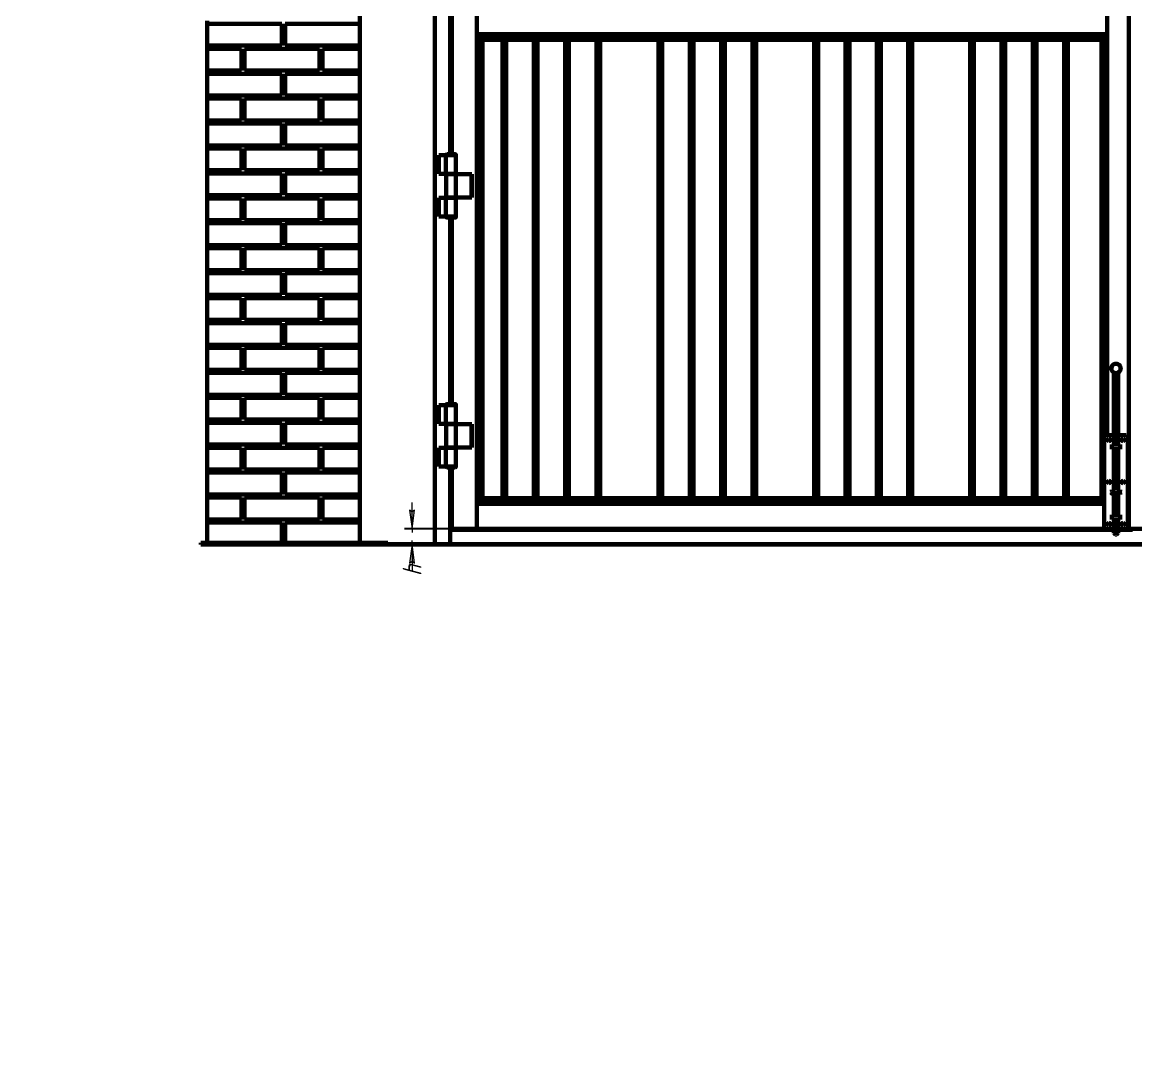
# Model space of a CAD drawing. Header units: millimetres. Extents: x 0 to 594, y 0 to 420.
# Drawn here: x 0 to 297.7, y 0 to 275 of the extents above; entities that cross this region are included whole.
import ezdxf

# ---------------------------------------------------------------- set-up
doc = ezdxf.new("R2010")
doc.units = ezdxf.units.MM
doc.linetypes.add('K5LT_BASIC', pattern=[0])
doc.linetypes.add('K5LT_THIN', pattern=[0])
doc.layers.add('Системный слой', color=7, linetype='Continuous')
doc.styles.add('KDIMTEXTSTYLE', font='GOST_AU.SHX', dxfattribs={"width": 0.96, "oblique": 15, "height": 5})
doc.dimstyles.new('KDIMSTYLE (0.08)', dxfattribs={"dimtxt": 5, "dimasz": 1, "dimexe": 2, "dimexo": 0, "dimgap": 1, "dimtad": 1, "dimlfac": 12, "dimtxsty": 'KDIMTEXTSTYLE', "dimsah": 1, "dimcen": 0, "dimdle": 1, "dimadec": 0, "dimazin": 0, "dimtfac": 0.667, "dimtmove": 0, "dimatfit": 3, "dimfxl": 1, "dimtvp": 1, "dimtolj": 1, "dimtzin": 0, "dimarcsym": 0})

# ---------------------------------------------------------------- blocks, each defined once
blk = doc.blocks.new('KDIMARROW_02')
at = {"layer": 'Системный слой'}
blk.add_hatch(color=0, dxfattribs=at).paths.add_polyline_path([(4.5, 0), (5, 0.66), (0, 0), (5, -0.66)])
at = {"layer": 'Системный слой', "color": 0, "linetype": 'K5LT_THIN', "lineweight": 18}
for p, q in [((0, 0), (-1, 0)), ((5, 0.66), (0, 0)), ((0, 0), (5, -0.66)), ((0, 0), (7, 0)), ((4.5, 0), (5, 0.66)), ((5, -0.66), (4.5, 0))]:
    blk.add_line(p, q, dxfattribs=at)

msp = doc.modelspace()

# ---------------------------------------------------------------- linework, layer by layer
at = {"layer": 'Системный слой', "color": 5, "linetype": 'K5LT_BASIC', "lineweight": 60, "true_color": 0x0000ff}
for p, q in [((90.2599, 343.72874), (90.2599, 135.81208)), ((110.2599, 343.72874), (110.2599, 135.39541)), ((295.82656, 318.47874), (295.82656, 139.56208)), ((114.42656, 239.68704), (114.42656, 287.39546)), ((114.74323, 239.68702), (114.74323, 287.39546)), ((114.74323, 239.68702), (114.74323, 287.39546)), ((114.84323, 239.68702), (114.84323, 287.39546)), ((114.84323, 239.68702), (114.84323, 287.39546)), ((121.5099, 271.85374), (121.5099, 278.43708)), ((290.0099, 278.43708), (290.0099, 271.85374)), ((49.42656, 274.56208), (49.42656, 275.39541)), ((49.42656, 274.56208), (49.42656, 268.72874)), ((49.42656, 274.56208), (69.39923, 274.56208)), ((69.39923, 274.56208), (69.39923, 268.72874)), ((70.2599, 274.56208), (90.2599, 274.56208)), ((70.2599, 268.72874), (70.2599, 274.56208)), ((121.5099, 271.81208), (121.5099, 271.85374)), ((290.0099, 271.81208), (121.5099, 271.81208)), ((121.5099, 146.22874), (121.5099, 271.81208)), ((122.3849, 270.93708), (121.5099, 271.81208)), ((122.3849, 147.10374), (122.3849, 270.93708)), ((122.42656, 270.89541), (122.3849, 270.93708)), ((289.1349, 270.93708), (122.3849, 270.93708)), ((122.42656, 147.14541), (122.42656, 270.89541)), ((289.09323, 270.89541), (122.42656, 270.89541)), ((122.46823, 270.85374), (122.42656, 270.89541)), ((289.05156, 270.85374), (289.09323, 270.89541)), ((289.09323, 270.89541), (289.05156, 270.85374)), ((289.09323, 270.89541), (289.1349, 270.93708)), ((289.1349, 270.93708), (289.09323, 270.89541)), ((289.09323, 147.14541), (289.09323, 270.89541)), ((289.1349, 270.93708), (290.0099, 271.81208)), ((290.0099, 271.81208), (289.1349, 270.93708)), ((289.1349, 147.10374), (289.1349, 270.93708)), ((290.0099, 271.81208), (290.0099, 271.85374)), ((290.0099, 164.56208), (290.0099, 271.81208)), ((69.39923, 268.72874), (49.42656, 268.72874)), ((49.42656, 267.89541), (49.42656, 268.72874)), ((90.2599, 268.72874), (70.2599, 268.72874)), ((122.46823, 147.18708), (122.46823, 270.85374)), ((122.96823, 270.35374), (122.46823, 270.85374)), ((289.05156, 270.85374), (122.46823, 270.85374)), ((123.0099, 270.31208), (122.96823, 270.35374)), ((123.0099, 147.72874), (123.0099, 270.31208)), ((288.5099, 270.31208), (123.0099, 270.31208)), ((128.40574, 147.72874), (128.40574, 270.31208)), ((128.90574, 147.72874), (128.90574, 270.31208)), ((129.40574, 147.72874), (129.40574, 270.31208)), ((136.78074, 147.72874), (136.78074, 270.31208)), ((137.28074, 147.72874), (137.28074, 270.31208)), ((137.78074, 147.72874), (137.78074, 270.31208)), ((145.15574, 147.72874), (145.15574, 270.31208)), ((145.65574, 147.72874), (145.65574, 270.31208)), ((146.15574, 147.72874), (146.15574, 270.31208)), ((153.53074, 147.72874), (153.53074, 270.31208)), ((154.03074, 147.72874), (154.03074, 270.31208)), ((154.53074, 147.72874), (154.53074, 270.31208)), ((170.07241, 147.72874), (170.07241, 270.31208)), ((170.57241, 147.72874), (170.57241, 270.31208)), ((171.07241, 147.72874), (171.07241, 270.31208)), ((178.44741, 147.72874), (178.44741, 270.31208)), ((178.94741, 147.72874), (178.94741, 270.31208)), ((179.44741, 147.72874), (179.44741, 270.31208)), ((186.82241, 147.72874), (186.82241, 270.31208)), ((187.32241, 147.72874), (187.32241, 270.31208)), ((187.82241, 147.72874), (187.82241, 270.31208)), ((195.19741, 147.72874), (195.19741, 270.31208)), ((195.69741, 147.72874), (195.69741, 270.31208)), ((196.19741, 147.72874), (196.19741, 270.31208)), ((211.73907, 147.72874), (211.73907, 270.31208)), ((212.23907, 147.72874), (212.23907, 270.31208)), ((212.73907, 147.72874), (212.73907, 270.31208)), ((220.11407, 147.72874), (220.11407, 270.31208)), ((220.61407, 147.72874), (220.61407, 270.31208)), ((221.11407, 147.72874), (221.11407, 270.31208)), ((228.48907, 147.72874), (228.48907, 270.31208)), ((228.98907, 147.72874), (228.98907, 270.31208)), ((229.48907, 147.72874), (229.48907, 270.31208)), ((236.86407, 147.72874), (236.86407, 270.31208)), ((237.36407, 147.72874), (237.36407, 270.31208)), ((237.86407, 147.72874), (237.86407, 270.31208)), ((253.40574, 147.72874), (253.40574, 270.31208)), ((253.90574, 147.72874), (253.90574, 270.31208)), ((254.40574, 147.72874), (254.40574, 270.31208)), ((261.78074, 147.72874), (261.78074, 270.31208)), ((262.28074, 147.72874), (262.28074, 270.31208)), ((262.78074, 147.72874), (262.78074, 270.31208)), ((270.15574, 147.72874), (270.15574, 270.31208)), ((270.65574, 147.72874), (270.65574, 270.31208)), ((271.15574, 147.72874), (271.15574, 270.31208)), ((278.53074, 147.72874), (278.53074, 270.31208)), ((279.03074, 147.72874), (279.03074, 270.31208)), ((279.53074, 147.72874), (279.53074, 270.31208)), ((288.5099, 270.31208), (288.55156, 270.35374)), ((288.5099, 270.31208), (288.55156, 270.35374)), ((288.5099, 147.72874), (288.5099, 270.31208)), ((288.55156, 270.35374), (289.05156, 270.85374)), ((289.05156, 270.85374), (288.55156, 270.35374)), ((289.05156, 147.18708), (289.05156, 270.85374)), ((49.42656, 267.89541), (58.59323, 267.89541)), ((49.42656, 267.89541), (49.42656, 262.06208)), ((58.59323, 267.89541), (58.59323, 262.06208)), ((59.42656, 267.89541), (59.42656, 262.06208)), ((79.42656, 267.89541), (59.42656, 267.89541)), ((79.42656, 262.06208), (79.42656, 267.89541)), ((80.2599, 262.06208), (80.2599, 267.89541)), ((80.2599, 267.89541), (90.2599, 267.89541)), ((49.42656, 261.22874), (49.42656, 262.06208)), ((58.59323, 262.06208), (49.42656, 262.06208)), ((59.42656, 262.06208), (79.42656, 262.06208)), ((90.2599, 262.06208), (80.2599, 262.06208)), ((49.42656, 261.22874), (69.39923, 261.22874)), ((49.42656, 261.22874), (49.42656, 255.39541)), ((69.39923, 261.22874), (69.39923, 255.39541)), ((70.2599, 255.39541), (70.2599, 261.22874)), ((70.2599, 261.22874), (90.2599, 261.22874)), ((49.42656, 254.56208), (49.42656, 255.39541)), ((69.39923, 255.39541), (49.42656, 255.39541)), ((49.42656, 254.56208), (49.42656, 248.72874)), ((49.42656, 254.56208), (58.59323, 254.56208)), ((58.59323, 254.56208), (58.59323, 248.72874)), ((79.42656, 254.56208), (59.42656, 254.56208)), ((59.42656, 254.56208), (59.42656, 248.72874)), ((90.2599, 255.39541), (70.2599, 255.39541)), ((79.42656, 248.72874), (79.42656, 254.56208)), ((80.2599, 254.56208), (90.2599, 254.56208)), ((80.2599, 248.72874), (80.2599, 254.56208)), ((49.42656, 247.89541), (49.42656, 248.72874)), ((58.59323, 248.72874), (49.42656, 248.72874)), ((49.42656, 247.89541), (69.39923, 247.89541)), ((49.42656, 247.89541), (49.42656, 242.06208)), ((59.42656, 248.72874), (79.42656, 248.72874)), ((69.39923, 247.89541), (69.39923, 242.06208)), ((70.2599, 242.06208), (70.2599, 247.89541)), ((70.2599, 247.89541), (90.2599, 247.89541)), ((90.2599, 248.72874), (80.2599, 248.72874)), ((69.39923, 242.06208), (49.42656, 242.06208)), ((49.42656, 241.22874), (49.42656, 242.06208)), ((49.42656, 241.22874), (49.42656, 235.39541)), ((49.42656, 241.22874), (58.59323, 241.22874)), ((58.59323, 241.22874), (58.59323, 235.39541)), ((59.42656, 241.22874), (59.42656, 235.39541)), ((79.42656, 241.22874), (59.42656, 241.22874)), ((90.2599, 242.06208), (70.2599, 242.06208)), ((79.42656, 235.39541), (79.42656, 241.22874)), ((80.2599, 235.39541), (80.2599, 241.22874)), ((80.2599, 241.22874), (90.2599, 241.22874)), ((111.32656, 234.43708), (111.32656, 239.43708)), ((111.32656, 239.43708), (111.36823, 239.43708)), ((111.36823, 239.43708), (111.51239, 239.43708)), ((111.36823, 234.43708), (111.36823, 239.43708)), ((111.51239, 239.43708), (113.20145, 239.43708)), ((113.20145, 239.43708), (113.24323, 239.43708)), ((113.24323, 234.43708), (113.24323, 239.43708)), ((113.24323, 239.43708), (113.24815, 239.43708)), ((113.24815, 239.43708), (113.5972, 239.43708)), ((113.34323, 239.52042), (113.34323, 239.43708)), ((113.34323, 239.43708), (114.20651, 239.43704)), ((114.26179, 239.68704), (113.50991, 239.68708)), ((113.5972, 239.43708), (115.81878, 239.43708)), ((114.20651, 239.43704), (115.92656, 239.43697)), ((114.2207, 239.68705), (114.24685, 239.68704)), ((114.24685, 239.68704), (114.24896, 239.68704)), ((114.24896, 239.68704), (114.27163, 239.68704)), ((115.75991, 239.68698), (114.26179, 239.68704)), ((114.27163, 239.68704), (114.28276, 239.68704)), ((114.28276, 239.68704), (114.30534, 239.68704)), ((114.30534, 239.68704), (114.35597, 239.68704)), ((114.35597, 239.68704), (114.36643, 239.68704)), ((114.36643, 239.68704), (114.36854, 239.68704)), ((114.37559, 239.68704), (114.38542, 239.68704)), ((114.38542, 239.68704), (114.41328, 239.68704)), ((114.41328, 239.68704), (114.46191, 239.68704)), ((114.46191, 239.68704), (114.46402, 239.68704)), ((114.46402, 239.68704), (114.47958, 239.68704)), ((114.47958, 239.68704), (114.47969, 239.68704)), ((114.47969, 239.68704), (114.52831, 239.68703)), ((114.52831, 239.68703), (114.53042, 239.68703)), ((114.53042, 239.68703), (114.57038, 239.68703)), ((114.57038, 239.68703), (114.58082, 239.68703)), ((114.58082, 239.68703), (114.64343, 239.68703)), ((114.64343, 239.68703), (114.64554, 239.68703)), ((114.64554, 239.68703), (114.66433, 239.68703)), ((114.66433, 239.68703), (114.68522, 239.68703)), ((114.68522, 239.68703), (114.70627, 239.68703)), ((114.70627, 239.68703), (114.75805, 239.68702)), ((114.75805, 239.68702), (114.76166, 239.68702)), ((114.76166, 239.68702), (114.76859, 239.68702)), ((114.76859, 239.68702), (114.78948, 239.68702)), ((114.78948, 239.68702), (114.81053, 239.68702)), ((114.81053, 239.68702), (114.86232, 239.68702)), ((114.86232, 239.68702), (114.86592, 239.68702)), ((114.86592, 239.68702), (114.86618, 239.68702)), ((114.86618, 239.68702), (114.89403, 239.68702)), ((114.89403, 239.68702), (114.94247, 239.68702)), ((114.94247, 239.68702), (114.94598, 239.68702)), ((114.94598, 239.68702), (114.99437, 239.68701)), ((114.99437, 239.68701), (114.99667, 239.68701)), ((114.99667, 239.68701), (115.00575, 239.68701)), ((115.00575, 239.68701), (115.00927, 239.68701)), ((115.81878, 239.43708), (115.92656, 239.43708)), ((115.92657, 239.52031), (115.92656, 239.43697)), ((115.92656, 234.43708), (115.92656, 239.43708)), ((49.42656, 234.56208), (49.42656, 235.39541)), ((58.59323, 235.39541), (49.42656, 235.39541)), ((59.42656, 235.39541), (79.42656, 235.39541)), ((90.2599, 235.39541), (80.2599, 235.39541)), ((49.42656, 234.56208), (69.39923, 234.56208)), ((49.42656, 234.56208), (49.42656, 228.72874)), ((69.39923, 234.56208), (69.39923, 228.72874)), ((70.2599, 234.56208), (90.2599, 234.56208)), ((70.2599, 228.72874), (70.2599, 234.56208)), ((111.32656, 234.43708), (111.36823, 234.43708)), ((111.36823, 234.43708), (111.51239, 234.43708)), ((111.51239, 234.43708), (113.20145, 234.43708)), ((113.20145, 234.43708), (113.24323, 234.43708)), ((113.24323, 234.43708), (113.24815, 234.43708)), ((113.24815, 234.43708), (113.5972, 234.43708)), ((113.34323, 228.10374), (113.34323, 234.35374)), ((113.34323, 234.35374), (113.60378, 234.35374)), ((113.55156, 234.35374), (113.55156, 234.43708)), ((113.5972, 234.43708), (115.81878, 234.43708)), ((113.60378, 234.35374), (115.87694, 234.35374)), ((115.71823, 234.35374), (115.71823, 234.43708)), ((115.81878, 234.43708), (115.92656, 234.43708)), ((115.87694, 234.35374), (115.87758, 234.35374)), ((115.87758, 228.10374), (115.87758, 234.35374)), ((115.8966, 234.35374), (115.87758, 234.35374)), ((118.34312, 234.35374), (115.8966, 234.35374)), ((115.8966, 234.35374), (115.8966, 228.10374)), ((119.55156, 234.35374), (118.34312, 234.35374)), ((120.1349, 234.35374), (119.55156, 234.35374)), ((120.1349, 234.35374), (120.17656, 234.35374)), ((120.1349, 234.35374), (120.1349, 228.10374)), ((120.17656, 228.10374), (120.17656, 234.35374)), ((49.42656, 227.89541), (49.42656, 228.72874)), ((69.39923, 228.72874), (49.42656, 228.72874)), ((49.42656, 227.89541), (58.59323, 227.89541)), ((49.42656, 227.89541), (49.42656, 222.06208)), ((58.59323, 227.89541), (58.59323, 222.06208)), ((79.42656, 227.89541), (59.42656, 227.89541)), ((59.42656, 227.89541), (59.42656, 222.06208)), ((90.2599, 228.72874), (70.2599, 228.72874)), ((79.42656, 222.06208), (79.42656, 227.89541)), ((80.2599, 222.06208), (80.2599, 227.89541)), ((80.2599, 227.89541), (90.2599, 227.89541)), ((111.32656, 223.02041), (111.32656, 228.02041)), ((111.32656, 228.02041), (111.36823, 228.02041)), ((111.36823, 228.02041), (111.51239, 228.02041)), ((111.36823, 223.02041), (111.36823, 228.02041)), ((111.51239, 228.02041), (113.20145, 228.02041)), ((113.20145, 228.02041), (113.24327, 228.02041)), ((113.24323, 223.02041), (113.24323, 228.02041)), ((113.24323, 228.02041), (113.24815, 228.02041)), ((113.24815, 228.02041), (113.5972, 228.02041)), ((113.34323, 228.10374), (113.60378, 228.10374)), ((113.55156, 228.10374), (113.55156, 228.02041)), ((113.5972, 228.02041), (115.81878, 228.02041)), ((113.60378, 228.10374), (115.87694, 228.10374)), ((115.71823, 228.10374), (115.71823, 228.02041)), ((115.81878, 228.02041), (115.92656, 228.02041)), ((115.87694, 228.10374), (115.87758, 228.10374)), ((115.8966, 228.10374), (115.87758, 228.10374)), ((118.34312, 228.10374), (115.8966, 228.10374)), ((115.92656, 223.02041), (115.92656, 228.02041)), ((119.55156, 228.10374), (118.34312, 228.10374)), ((120.1349, 228.10374), (119.55156, 228.10374)), ((120.1349, 228.10374), (120.17656, 228.10374)), ((58.59323, 222.06208), (49.42656, 222.06208)), ((49.42656, 221.22874), (49.42656, 222.06208)), ((49.42656, 221.22874), (49.42656, 215.39541)), ((49.42656, 221.22874), (69.39923, 221.22874)), ((59.42656, 222.06208), (79.42656, 222.06208)), ((69.39923, 221.22874), (69.39923, 215.39541)), ((70.2599, 215.39541), (70.2599, 221.22874)), ((70.2599, 221.22874), (90.2599, 221.22874)), ((90.2599, 222.06208), (80.2599, 222.06208)), ((111.32656, 223.02041), (111.36823, 223.02041)), ((111.36823, 223.02041), (111.51239, 223.02041)), ((111.51239, 223.02041), (113.20145, 223.02041)), ((113.20145, 223.02041), (113.24327, 223.02041)), ((113.24323, 223.02041), (113.24815, 223.02041)), ((113.24815, 223.02041), (113.5972, 223.02041)), ((113.34323, 222.93712), (113.34323, 223.02041)), ((113.5099, 222.77046), (115.23631, 222.77046)), ((113.5972, 223.02041), (115.81878, 223.02041)), ((115.3254, 223.02046), (113.94439, 223.02046)), ((114.29341, 222.77046), (114.28903, 222.77046)), ((114.30155, 222.77046), (114.29341, 222.77046)), ((114.30393, 222.77046), (114.30155, 222.77046)), ((114.36798, 222.77046), (114.30393, 222.77046)), ((114.37237, 222.77046), (114.36798, 222.77046)), ((114.41576, 222.77046), (114.37237, 222.77046)), ((114.43515, 222.77046), (114.41576, 222.77046)), ((114.42656, 172.89537), (114.42656, 222.77046)), ((114.48561, 222.77046), (114.43515, 222.77046)), ((114.50447, 222.77046), (114.48561, 222.77046)), ((114.51901, 222.77046), (114.50447, 222.77046)), ((114.5208, 222.77046), (114.51901, 222.77046)), ((114.5253, 222.77046), (114.5208, 222.77046)), ((114.57901, 222.77046), (114.5253, 222.77046)), ((114.59787, 222.77046), (114.57901, 222.77046)), ((114.61241, 222.77046), (114.59787, 222.77046)), ((114.63267, 222.77046), (114.61241, 222.77046)), ((114.6353, 222.77046), (114.63267, 222.77046)), ((114.69139, 222.77046), (114.6353, 222.77046)), ((114.69866, 222.77046), (114.69139, 222.77046)), ((114.74074, 222.77046), (114.69866, 222.77046)), ((114.74337, 222.77046), (114.74074, 222.77046)), ((114.74323, 172.89536), (114.74323, 222.77046)), ((114.74323, 172.89536), (114.74323, 222.77046)), ((114.78693, 222.77046), (114.74337, 222.77046)), ((114.80023, 222.77046), (114.78693, 222.77046)), ((114.80286, 222.77046), (114.80023, 222.77046)), ((114.84642, 222.77046), (114.80286, 222.77046)), ((114.84323, 172.89535), (114.84323, 222.77046)), ((114.84323, 172.89535), (114.84323, 222.77046)), ((114.86643, 222.77046), (114.84642, 222.77046)), ((114.87524, 222.77046), (114.86643, 222.77046)), ((114.93817, 222.77046), (114.87524, 222.77046)), ((114.9584, 222.77046), (114.93817, 222.77046)), ((114.98794, 222.77046), (114.9584, 222.77046)), ((114.99057, 222.77046), (114.98794, 222.77046)), ((115.01399, 222.77046), (114.99057, 222.77046)), ((115.23631, 222.77046), (115.7599, 222.77046)), ((115.92656, 223.02046), (115.3254, 223.02046)), ((115.81878, 223.02041), (115.92656, 223.02041)), ((115.92656, 222.93712), (115.92656, 223.02046)), ((69.39923, 215.39541), (49.42656, 215.39541)), ((49.42656, 214.56208), (49.42656, 215.39541)), ((49.42656, 214.56208), (58.59323, 214.56208)), ((49.42656, 214.56208), (49.42656, 208.72874)), ((58.59323, 214.56208), (58.59323, 208.72874)), ((79.42656, 214.56208), (59.42656, 214.56208)), ((59.42656, 214.56208), (59.42656, 208.72874)), ((90.2599, 215.39541), (70.2599, 215.39541)), ((79.42656, 208.72874), (79.42656, 214.56208)), ((80.2599, 208.72874), (80.2599, 214.56208)), ((80.2599, 214.56208), (90.2599, 214.56208)), ((49.42656, 207.89541), (49.42656, 208.72874)), ((58.59323, 208.72874), (49.42656, 208.72874)), ((59.42656, 208.72874), (79.42656, 208.72874)), ((90.2599, 208.72874), (80.2599, 208.72874)), ((49.42656, 207.89541), (49.42656, 202.06208)), ((49.42656, 207.89541), (69.39923, 207.89541)), ((69.39923, 207.89541), (69.39923, 202.06208)), ((70.2599, 202.06208), (70.2599, 207.89541)), ((70.2599, 207.89541), (90.2599, 207.89541)), ((49.42656, 201.22874), (49.42656, 202.06208)), ((69.39923, 202.06208), (49.42656, 202.06208)), ((49.42656, 201.22874), (49.42656, 195.39541)), ((49.42656, 201.22874), (58.59323, 201.22874)), ((58.59323, 201.22874), (58.59323, 195.39541)), ((79.42656, 201.22874), (59.42656, 201.22874)), ((59.42656, 201.22874), (59.42656, 195.39541)), ((90.2599, 202.06208), (70.2599, 202.06208)), ((79.42656, 195.39541), (79.42656, 201.22874)), ((80.2599, 195.39541), (80.2599, 201.22874)), ((80.2599, 201.22874), (90.2599, 201.22874)), ((58.59323, 195.39541), (49.42656, 195.39541)), ((49.42656, 194.56208), (49.42656, 195.39541)), ((49.42656, 194.56208), (69.39923, 194.56208)), ((49.42656, 194.56208), (49.42656, 188.72874)), ((59.42656, 195.39541), (79.42656, 195.39541)), ((69.39923, 194.56208), (69.39923, 188.72874)), ((70.2599, 194.56208), (90.2599, 194.56208)), ((70.2599, 188.72874), (70.2599, 194.56208)), ((90.2599, 195.39541), (80.2599, 195.39541)), ((69.39923, 188.72874), (49.42656, 188.72874)), ((49.42656, 187.89541), (49.42656, 188.72874)), ((49.42656, 187.89541), (58.59323, 187.89541)), ((49.42656, 187.89541), (49.42656, 182.06208)), ((58.59323, 187.89541), (58.59323, 182.06208)), ((79.42656, 187.89541), (59.42656, 187.89541)), ((59.42656, 187.89541), (59.42656, 182.06208)), ((90.2599, 188.72874), (70.2599, 188.72874)), ((79.42656, 182.06208), (79.42656, 187.89541)), ((80.2599, 187.89541), (90.2599, 187.89541)), ((80.2599, 182.06208), (80.2599, 187.89541)), ((58.59323, 182.06208), (49.42656, 182.06208)), ((49.42656, 181.22874), (49.42656, 182.06208)), ((59.42656, 182.06208), (79.42656, 182.06208)), ((90.2599, 182.06208), (80.2599, 182.06208)), ((49.42656, 181.22874), (49.42656, 175.39541)), ((49.42656, 181.22874), (69.39923, 181.22874)), ((69.39923, 181.22874), (69.39923, 175.39541)), ((70.2599, 175.39541), (70.2599, 181.22874)), ((70.2599, 181.22874), (90.2599, 181.22874)), ((291.81823, 181.33895), (291.81823, 180.19416)), ((291.81823, 162.06208), (291.81823, 180.19416)), ((292.9849, 181.33895), (292.9849, 180.19416)), ((292.9849, 162.06208), (292.9849, 180.19416)), ((49.42656, 174.56208), (49.42656, 175.39541)), ((69.39923, 175.39541), (49.42656, 175.39541)), ((49.42656, 174.56208), (49.42656, 168.72874)), ((49.42656, 174.56208), (58.59323, 174.56208)), ((58.59323, 174.56208), (58.59323, 168.72874)), ((59.42656, 174.56208), (59.42656, 168.72874)), ((79.42656, 174.56208), (59.42656, 174.56208)), ((90.2599, 175.39541), (70.2599, 175.39541)), ((79.42656, 168.72874), (79.42656, 174.56208)), ((80.2599, 168.72874), (80.2599, 174.56208)), ((80.2599, 174.56208), (90.2599, 174.56208)), ((113.34323, 172.72875), (113.34323, 172.64541)), ((114.26179, 172.89538), (113.50991, 172.89541)), ((114.2207, 172.89538), (114.24685, 172.89538)), ((114.24685, 172.89538), (114.24896, 172.89538)), ((114.24896, 172.89538), (114.27163, 172.89538)), ((115.75991, 172.89531), (114.26179, 172.89538)), ((114.27163, 172.89538), (114.28276, 172.89538)), ((114.28276, 172.89538), (114.30534, 172.89538)), ((114.30534, 172.89538), (114.35597, 172.89537)), ((114.35597, 172.89537), (114.36643, 172.89537)), ((114.36643, 172.89537), (114.36854, 172.89537)), ((114.37559, 172.89537), (114.38542, 172.89537)), ((114.38542, 172.89537), (114.41328, 172.89537)), ((114.41328, 172.89537), (114.46191, 172.89537)), ((114.46191, 172.89537), (114.46402, 172.89537)), ((114.46402, 172.89537), (114.47958, 172.89537)), ((114.47958, 172.89537), (114.47969, 172.89537)), ((114.47969, 172.89537), (114.52831, 172.89537)), ((114.52831, 172.89537), (114.53042, 172.89537)), ((114.53042, 172.89537), (114.57038, 172.89536)), ((114.57038, 172.89536), (114.58082, 172.89536)), ((114.58082, 172.89536), (114.64343, 172.89536)), ((114.64343, 172.89536), (114.64554, 172.89536)), ((114.64554, 172.89536), (114.66433, 172.89536)), ((114.66433, 172.89536), (114.68522, 172.89536)), ((114.68522, 172.89536), (114.70627, 172.89536)), ((114.70627, 172.89536), (114.75805, 172.89536)), ((114.75805, 172.89536), (114.76166, 172.89536)), ((114.76166, 172.89536), (114.76859, 172.89536)), ((114.76859, 172.89536), (114.78948, 172.89536)), ((114.78948, 172.89536), (114.81053, 172.89535)), ((114.81053, 172.89535), (114.86232, 172.89535)), ((114.86232, 172.89535), (114.86592, 172.89535)), ((114.86592, 172.89535), (114.86618, 172.89535)), ((114.86618, 172.89535), (114.89403, 172.89535)), ((114.89403, 172.89535), (114.94247, 172.89535)), ((114.94247, 172.89535), (114.94598, 172.89535)), ((114.94598, 172.89535), (114.99437, 172.89535)), ((114.99437, 172.89535), (114.99667, 172.89535)), ((114.99667, 172.89535), (115.00575, 172.89535)), ((115.00575, 172.89535), (115.00927, 172.89535)), ((115.92657, 172.72864), (115.92656, 172.6453)), ((111.32656, 167.64541), (111.32656, 172.64541)), ((111.32656, 172.64541), (111.36823, 172.64541)), ((111.36823, 172.64541), (111.51239, 172.64541)), ((111.36823, 167.64541), (111.36823, 172.64541)), ((111.51239, 172.64541), (113.20145, 172.64541)), ((113.20145, 172.64541), (113.24323, 172.64541)), ((113.24323, 167.64541), (113.24323, 172.64541)), ((113.24323, 172.64541), (113.24815, 172.64541)), ((113.24815, 172.64541), (113.5972, 172.64541)), ((113.34323, 172.64541), (114.20651, 172.64537)), ((113.5972, 172.64541), (115.81878, 172.64541)), ((114.20651, 172.64537), (115.92656, 172.6453)), ((115.81878, 172.64541), (115.92656, 172.64541)), ((115.92656, 167.64541), (115.92656, 172.64541)), ((58.59323, 168.72874), (49.42656, 168.72874)), ((49.42656, 167.89541), (49.42656, 168.72874)), ((49.42656, 167.89541), (49.42656, 162.06208)), ((49.42656, 167.89541), (69.39923, 167.89541)), ((59.42656, 168.72874), (79.42656, 168.72874)), ((69.39923, 167.89541), (69.39923, 162.06208)), ((70.2599, 167.89541), (90.2599, 167.89541)), ((70.2599, 162.06208), (70.2599, 167.89541)), ((90.2599, 168.72874), (80.2599, 168.72874)), ((111.32656, 167.64541), (111.36823, 167.64541)), ((111.36823, 167.64541), (111.51239, 167.64541)), ((111.51239, 167.64541), (113.20145, 167.64541)), ((113.20145, 167.64541), (113.24323, 167.64541)), ((113.24323, 167.64541), (113.24815, 167.64541)), ((113.24815, 167.64541), (113.5972, 167.64541)), ((113.34323, 161.31208), (113.34323, 167.56208)), ((113.34323, 167.56208), (113.60378, 167.56208)), ((113.55156, 167.56208), (113.55156, 167.64541)), ((113.5972, 167.64541), (115.81878, 167.64541)), ((113.60378, 167.56208), (115.87694, 167.56208)), ((115.71823, 167.56208), (115.71823, 167.64541)), ((115.81878, 167.64541), (115.92656, 167.64541)), ((115.87694, 167.56208), (115.87758, 167.56208)), ((115.87758, 161.31208), (115.87758, 167.56208)), ((115.8966, 167.56208), (115.87758, 167.56208)), ((118.34312, 167.56208), (115.8966, 167.56208)), ((115.8966, 167.56208), (115.8966, 161.31208)), ((119.55156, 167.56208), (118.34312, 167.56208)), ((120.1349, 167.56208), (119.55156, 167.56208)), ((120.1349, 167.56208), (120.17656, 167.56208)), ((120.1349, 167.56208), (120.1349, 161.31208)), ((120.17656, 161.31208), (120.17656, 167.56208)), ((289.69323, 164.56208), (289.27656, 164.14541)), ((289.27656, 164.14541), (289.27656, 139.97874)), ((291.81823, 164.56208), (289.69323, 164.56208)), ((295.1099, 164.56208), (292.9849, 164.56208)), ((295.52656, 164.14541), (295.1099, 164.56208)), ((295.52656, 139.97874), (295.52656, 164.14541)), ((69.39923, 162.06208), (49.42656, 162.06208)), ((49.42656, 161.22874), (49.42656, 162.06208)), ((49.42656, 161.22874), (49.42656, 155.39541)), ((49.42656, 161.22874), (58.59323, 161.22874)), ((58.59323, 161.22874), (58.59323, 155.39541)), ((59.42656, 161.22874), (59.42656, 155.39541)), ((79.42656, 161.22874), (59.42656, 161.22874)), ((90.2599, 162.06208), (70.2599, 162.06208)), ((79.42656, 155.39541), (79.42656, 161.22874)), ((80.2599, 161.22874), (90.2599, 161.22874)), ((80.2599, 155.39541), (80.2599, 161.22874)), ((111.32656, 156.22874), (111.32656, 161.22874)), ((111.32656, 161.22874), (111.36823, 161.22874)), ((111.36823, 161.22874), (111.51239, 161.22874)), ((111.36823, 156.22874), (111.36823, 161.22874)), ((111.51239, 161.22874), (113.20145, 161.22874)), ((113.20145, 161.22874), (113.24327, 161.22874)), ((113.24323, 156.22874), (113.24323, 161.22874)), ((113.24323, 161.22874), (113.24815, 161.22874)), ((113.24815, 161.22874), (113.5972, 161.22874)), ((113.34323, 161.31208), (113.60378, 161.31208)), ((113.55156, 161.31208), (113.55156, 161.22874)), ((113.5972, 161.22874), (115.81878, 161.22874)), ((113.60378, 161.31208), (115.87694, 161.31208)), ((115.71823, 161.31208), (115.71823, 161.22874)), ((115.81878, 161.22874), (115.92656, 161.22874)), ((115.87694, 161.31208), (115.87758, 161.31208)), ((115.8966, 161.31208), (115.87758, 161.31208)), ((118.34312, 161.31208), (115.8966, 161.31208)), ((115.92656, 156.22874), (115.92656, 161.22874)), ((119.55156, 161.31208), (118.34312, 161.31208)), ((120.1349, 161.31208), (119.55156, 161.31208)), ((120.1349, 161.31208), (120.17656, 161.31208)), ((291.27656, 162.06208), (291.27656, 160.81208)), ((291.85285, 162.06208), (291.27656, 162.06208)), ((291.85285, 160.81208), (291.27656, 160.81208)), ((291.81823, 149.93708), (291.81823, 160.81208)), ((293.52656, 162.06208), (291.85285, 162.06208)), ((293.52656, 160.81208), (291.85285, 160.81208)), ((292.9849, 149.93708), (292.9849, 160.81208)), ((293.52656, 162.06208), (293.52656, 160.81208)), ((49.42656, 154.56208), (49.42656, 155.39541)), ((58.59323, 155.39541), (49.42656, 155.39541)), ((59.42656, 155.39541), (79.42656, 155.39541)), ((90.2599, 155.39541), (80.2599, 155.39541)), ((111.32656, 156.22874), (111.36823, 156.22874)), ((111.36823, 156.22874), (111.51239, 156.22874)), ((111.51239, 156.22874), (113.20145, 156.22874)), ((113.20145, 156.22874), (113.24327, 156.22874)), ((113.24323, 156.22874), (113.24815, 156.22874)), ((113.24815, 156.22874), (113.5972, 156.22874)), ((113.34323, 156.14546), (113.34323, 156.22874)), ((113.5099, 155.97879), (115.23631, 155.97879)), ((113.5972, 156.22874), (115.81878, 156.22874)), ((115.3254, 156.2288), (113.94439, 156.2288)), ((114.29341, 155.97879), (114.28903, 155.97879)), ((114.30155, 155.97879), (114.29341, 155.97879)), ((114.30393, 155.97879), (114.30155, 155.97879)), ((114.36798, 155.97879), (114.30393, 155.97879)), ((114.37237, 155.97879), (114.36798, 155.97879)), ((114.41576, 155.97879), (114.37237, 155.97879)), ((114.43515, 155.97879), (114.41576, 155.97879)), ((114.42656, 155.86304), (114.42656, 155.97879)), ((114.42656, 135.39541), (114.42656, 155.97879)), ((114.42656, 155.85374), (114.42656, 155.86304)), ((114.56028, 155.85374), (114.42656, 155.85374)), ((114.48561, 155.97879), (114.43515, 155.97879)), ((114.50447, 155.97879), (114.48561, 155.97879)), ((114.51901, 155.97879), (114.50447, 155.97879)), ((114.5208, 155.97879), (114.51901, 155.97879)), ((114.5253, 155.97879), (114.5208, 155.97879)), ((114.57901, 155.97879), (114.5253, 155.97879)), ((114.59787, 155.97879), (114.57901, 155.97879)), ((114.61241, 155.97879), (114.59787, 155.97879)), ((114.63267, 155.97879), (114.61241, 155.97879)), ((114.6353, 155.97879), (114.63267, 155.97879)), ((114.69139, 155.97879), (114.6353, 155.97879)), ((114.69866, 155.97879), (114.69139, 155.97879)), ((114.74074, 155.97879), (114.69866, 155.97879)), ((114.74337, 155.97879), (114.74074, 155.97879)), ((114.74323, 139.56208), (114.74323, 155.97879)), ((114.74323, 139.56208), (114.74323, 155.97879)), ((114.78693, 155.97879), (114.74337, 155.97879)), ((114.80023, 155.97879), (114.78693, 155.97879)), ((114.80286, 155.97879), (114.80023, 155.97879)), ((114.84642, 155.97879), (114.80286, 155.97879)), ((114.84323, 139.56208), (114.84323, 155.97879)), ((114.84323, 139.56208), (114.84323, 155.97879)), ((114.86643, 155.97879), (114.84642, 155.97879)), ((114.87524, 155.97879), (114.86643, 155.97879)), ((114.93817, 155.97879), (114.87524, 155.97879)), ((114.9584, 155.97879), (114.93817, 155.97879)), ((114.98794, 155.97879), (114.9584, 155.97879)), ((114.99057, 155.97879), (114.98794, 155.97879)), ((115.01399, 155.97879), (114.99057, 155.97879)), ((115.23631, 155.97879), (115.7599, 155.97879)), ((115.92656, 156.2288), (115.3254, 156.2288)), ((115.81878, 156.22874), (115.92656, 156.22874)), ((115.92656, 156.14546), (115.92656, 156.2288)), ((49.42656, 154.56208), (69.39923, 154.56208)), ((49.42656, 154.56208), (49.42656, 148.72874)), ((69.39923, 154.56208), (69.39923, 148.72874)), ((70.2599, 148.72874), (70.2599, 154.56208)), ((70.2599, 154.56208), (90.2599, 154.56208)), ((291.27656, 149.76978), (291.27656, 149.97874)), ((291.27656, 149.97874), (291.77656, 149.97874)), ((291.27656, 148.72874), (291.27656, 148.9378)), ((291.34912, 149.47874), (291.9849, 149.47874)), ((291.34913, 149.2288), (291.9849, 149.22874)), ((291.77656, 149.97874), (291.9849, 149.77041)), ((291.77656, 149.97874), (291.81823, 149.97874)), ((291.77656, 148.72874), (291.9849, 148.93708)), ((291.81823, 149.22874), (291.81823, 149.47874)), ((291.9849, 149.47874), (291.9849, 149.77041)), ((291.9849, 148.93708), (291.9849, 149.22874)), ((292.81823, 149.77041), (293.02656, 149.97874)), ((292.81823, 149.47874), (292.81823, 149.77041)), ((292.81823, 149.47874), (293.3599, 149.47874)), ((292.81823, 148.93708), (292.81823, 149.22874)), ((292.81823, 149.22874), (293.3599, 149.22874)), ((292.81823, 148.93708), (293.02656, 148.72874)), ((292.9849, 149.97874), (293.02656, 149.97874)), ((292.9849, 149.22874), (292.9849, 149.47874)), ((293.02656, 149.97874), (293.52656, 149.97874)), ((293.3599, 149.22874), (293.3599, 149.47874)), ((293.52656, 149.76994), (293.52656, 149.97874)), ((293.52656, 148.72874), (293.52656, 148.93755)), ((49.42656, 147.89541), (49.42656, 148.72874)), ((69.39923, 148.72874), (49.42656, 148.72874)), ((49.42656, 147.89541), (58.59323, 147.89541)), ((49.42656, 147.89541), (49.42656, 142.06208)), ((58.59323, 147.89541), (58.59323, 142.06208)), ((59.42656, 147.89541), (59.42656, 142.06208)), ((79.42656, 147.89541), (59.42656, 147.89541)), ((90.2599, 148.72874), (70.2599, 148.72874)), ((79.42656, 142.06208), (79.42656, 147.89541)), ((80.2599, 147.89541), (90.2599, 147.89541)), ((80.2599, 142.06208), (80.2599, 147.89541)), ((121.5099, 146.22874), (122.3849, 147.10374)), ((121.5099, 146.18708), (121.5099, 146.22874)), ((289.27656, 146.22874), (121.5099, 146.22874)), ((121.5099, 146.18708), (121.5099, 139.60374)), ((122.3849, 147.10374), (122.42656, 147.14541)), ((122.3849, 147.10374), (289.1349, 147.10374)), ((122.42656, 147.14541), (122.46823, 147.18708)), ((122.42656, 147.14541), (289.09323, 147.14541)), ((122.46823, 147.18708), (122.96823, 147.68708)), ((122.46823, 147.18708), (289.05156, 147.18708)), ((123.0099, 147.72874), (122.96823, 147.68708)), ((123.0099, 147.72874), (288.5099, 147.72874)), ((288.5099, 147.72874), (288.55156, 147.68708)), ((288.5099, 147.72874), (288.55156, 147.68708)), ((288.55156, 147.68708), (289.05156, 147.18708)), ((289.05156, 147.18708), (288.55156, 147.68708)), ((289.05156, 147.18708), (289.09323, 147.14541)), ((289.09323, 147.14541), (289.05156, 147.18708)), ((289.09323, 147.14541), (289.1349, 147.10374)), ((289.1349, 147.10374), (289.09323, 147.14541)), ((289.1349, 147.10374), (289.27656, 146.96208)), ((289.27656, 146.96208), (289.1349, 147.10374)), ((291.27656, 148.72874), (291.77656, 148.72874)), ((291.77656, 148.72874), (291.81823, 148.72874)), ((291.81823, 143.31208), (291.81823, 148.77041)), ((292.9849, 143.31208), (292.9849, 148.77041)), ((292.9849, 148.72874), (293.02656, 148.72874)), ((293.02656, 148.72874), (293.52656, 148.72874)), ((291.28346, 143.31208), (291.27656, 143.31208)), ((291.27656, 143.31208), (291.27656, 142.06208)), ((293.52656, 143.31208), (291.28346, 143.31208)), ((293.52656, 143.31208), (293.52656, 142.06208)), ((58.59323, 142.06208), (49.42656, 142.06208)), ((49.42656, 141.22874), (49.42656, 142.06208)), ((49.42656, 141.22874), (69.39923, 141.22874)), ((49.42656, 141.22874), (49.42656, 135.81208)), ((59.42656, 142.06208), (79.42656, 142.06208)), ((69.39923, 141.22874), (69.39923, 135.81208)), ((70.2599, 135.81208), (70.2599, 141.22874)), ((70.2599, 141.22874), (90.2599, 141.22874)), ((90.2599, 142.06208), (80.2599, 142.06208)), ((289.27656, 139.97874), (289.69323, 139.56208)), ((291.28346, 142.06208), (291.27656, 142.06208)), ((293.52656, 142.06208), (291.28346, 142.06208)), ((291.81823, 138.39257), (291.81823, 142.06208)), ((292.9849, 138.39257), (292.9849, 142.06208)), ((295.1099, 139.56208), (295.52656, 139.97874)), ((114.42656, 139.56208), (114.57656, 139.56208)), ((114.57656, 139.56208), (114.57656, 139.47874)), ((114.57656, 139.56208), (114.74323, 139.56208)), ((114.57656, 139.56208), (114.74323, 139.56208)), ((114.57656, 139.47874), (114.57656, 139.31208)), ((114.57656, 139.47874), (291.81823, 139.47874)), ((114.57656, 139.47874), (114.57656, 139.37874)), ((114.57656, 139.31208), (291.81823, 139.31208)), ((114.74323, 139.56208), (114.7849, 139.56208)), ((114.7849, 139.56208), (114.80156, 139.56208)), ((114.80156, 139.56208), (114.84323, 139.56208)), ((114.84323, 139.56208), (114.8849, 139.56208)), ((114.8849, 139.56208), (121.46823, 139.56208)), ((121.46823, 139.56208), (121.5099, 139.56208)), ((121.5099, 139.56208), (121.5099, 139.60374)), ((289.69323, 139.56208), (121.5099, 139.56208)), ((121.5099, 139.56208), (289.69323, 139.56208)), ((289.69323, 139.56208), (291.81823, 139.56208)), ((291.81823, 138.39257), (292.2349, 137.9759)), ((291.81823, 138.39257), (292.9849, 138.39257)), ((292.2349, 137.9759), (292.56823, 137.9759)), ((292.9849, 138.39257), (292.56823, 137.9759)), ((292.9849, 139.56208), (295.1099, 139.56208)), ((292.9849, 139.47874), (296.77656, 139.47874)), ((292.9849, 139.31208), (296.77656, 139.31208)), ((295.1099, 139.56208), (295.82656, 139.56208)), ((296.04988, 139.56208), (295.82656, 139.56208)), ((299.76992, 139.56208), (296.04988, 139.56208)), ((296.77656, 139.56208), (296.77656, 139.47874)), ((296.77656, 139.47874), (296.77656, 139.31208)), ((296.77656, 139.47874), (296.77656, 139.37874)), ((97.7599, 135.81208), (47.7599, 135.81208)), ((47.7599, 135.81208), (47.7599, 135.31208)), ((47.7599, 135.31208), (547.7599, 135.31208)), ((97.7599, 135.81208), (97.7599, 135.39541)), ((97.7599, 135.39541), (497.7599, 135.39541))]:
    msp.add_line(p, q, dxfattribs=at)
for centre, radius, start, end in [((113.5099, 239.52041), 0.16667, 89.9975644, 179.9975644), ((115.7599, 239.52031), 0.16667, 359.9975644, 89.9975644), ((113.5099, 222.93712), 0.16667, 180, 270), ((115.7599, 222.93712), 0.16667, 270, 0), ((292.40156, 182.44416), 1.24713, 49.9040769, 229.9040769), ((292.40156, 182.44416), 1.24713, 229.9040769, 49.9040769), ((113.5099, 172.72874), 0.16667, 89.9975644, 179.9975644), ((115.7599, 172.72865), 0.16667, 359.9975644, 89.9975644), ((290.52656, 163.31208), 0.29167, 90, 270), ((290.52656, 163.31208), 0.29167, 270, 90), ((292.40156, 160.4759), 0.29167, 347.0648778, 167.0648778), ((294.27656, 163.31208), 0.29167, 90, 270), ((294.27656, 163.31208), 0.29167, 270, 90), ((292.40156, 160.4759), 0.29167, 167.0648778, 347.0648778), ((292.40156, 160.4759), 0.20833, 167.0648778, 347.0648778), ((292.40156, 160.4759), 0.20833, 347.0648778, 167.0648778), ((113.5099, 156.14546), 0.16667, 180, 270), ((114.56028, 155.89541), 0.04167, 270, 346.8758492), ((115.7599, 156.14546), 0.16667, 270, 0), ((290.52656, 152.06208), 0.29167, 90, 270), ((290.52656, 152.06208), 0.29167, 270, 90), ((294.27656, 152.06208), 0.29167, 90, 270), ((294.27656, 152.06208), 0.29167, 270, 90), ((290.52656, 140.81208), 0.29167, 90, 270), ((290.52656, 140.81208), 0.29167, 270, 90), ((294.27656, 140.81208), 0.29167, 90, 270), ((294.27656, 140.81208), 0.29167, 270, 90)]:
    msp.add_arc(centre, radius, start, end, dxfattribs=at)
for points, weights in [([(291.59667, 181.48817), (289.6847, 183.09797), (291.29449, 185.00994), (293.20646, 183.40014)], [0.997678628951, 0.332559542984, 0.332559542984, 0.997678628951]), ([(293.20646, 183.40014), (295.11843, 181.79035), (293.50863, 179.87838), (291.59667, 181.48817)], [0.997678628951, 0.332559542984, 0.332559542984, 0.997678628951]), ([(114.60086, 155.88595), (114.60804, 155.91682), (114.61492, 155.94777), (114.62149, 155.97879)], [0.889847830801, 0.889493184486, 0.889167038554, 0.888869393006])]:
    msp.add_rational_spline(points, weights, degree=3, dxfattribs=at)
for points, knots in [([(291.34912, 149.47874), (291.35063, 149.47869), (291.34448, 149.51833), (291.32307, 149.62448), (291.31626, 149.64642), (291.30507, 149.68669), (291.2959, 149.71512), (291.28796, 149.73876), (291.28188, 149.75589), (291.2784, 149.76545), (291.27675, 149.76991), (291.27654, 149.77048), (291.27654, 149.77048)], [0, 0, 0, 0, 1.382476699, 2.764953398, 4.147430097, 5.529906795, 6.912383494, 8.294860193, 9.677336892, 11.059813591, 12.44229029, 13, 13, 13, 13]), ([(291.34912, 149.22874), (291.34805, 149.2197), (291.34599, 149.20403), (291.34237, 149.18047), (291.33855, 149.15838), (291.33408, 149.13539), (291.32927, 149.113), (291.32426, 149.09161), (291.31919, 149.07154), (291.31421, 149.05304), (291.30945, 149.0363), (291.30492, 149.02107), (291.30061, 149.00714), (291.29654, 148.99444), (291.29275, 148.98294), (291.28829, 148.96979), (291.28455, 148.9591), (291.28152, 148.95063), (291.27956, 148.94522), (291.27801, 148.94098), (291.277, 148.93826), (291.27656, 148.93705), (291.27654, 148.93702), (291.27684, 148.93781), (291.27737, 148.93926), (291.27815, 148.94138), (291.27917, 148.94417), (291.28036, 148.94744), (291.28168, 148.95109), (291.28314, 148.95516), (291.28483, 148.95993), (291.28686, 148.96573), (291.2893, 148.97279), (291.29217, 148.98123), (291.2966, 148.99457), (291.30171, 149.01054), (291.30757, 149.02988), (291.31268, 149.04753), (291.31844, 149.0686), (291.32442, 149.09217), (291.33017, 149.11694), (291.33528, 149.14128), (291.33955, 149.16398), (291.34293, 149.18405), (291.34622, 149.20575), (291.3481, 149.22016), (291.34912, 149.22874)], [0, 0, 0, 0, 1.305555556, 2.238095238, 3.357142857, 4.476190476, 5.595238095, 6.714285714, 7.833333333, 8.952380952, 10.071428571, 11.19047619, 12.30952381, 13.428571429, 14.534494415, 15.614168136, 17.616019988, 18.591478956, 19.628691075, 20.757908682, 21.888590874, 22.939959068, 23.853572413, 24.65508094, 25.396150859, 26.150319936, 26.934865916, 27.720610364, 28.446840995, 29.129861682, 29.81904173, 30.559821925, 31.368414603, 32.227125861, 33.137611847, 35.075033315, 36.090550327, 37.234567567, 38.486994196, 39.838242477, 41.142118277, 42.387203127, 43.56207856, 44.589212228, 45.480305703, 47, 47, 47, 47]), ([(293.52656, 149.77041), (293.52656, 149.7704), (293.52651, 149.77027), (293.52629, 149.76966), (293.52584, 149.76846), (293.52511, 149.76648), (293.52399, 149.76342), (293.52243, 149.75912), (293.52054, 149.75387), (293.51843, 149.74793), (293.51615, 149.74143), (293.51361, 149.73406), (293.51068, 149.72542), (293.5073, 149.71523), (293.50349, 149.70342), (293.49932, 149.69007), (293.49483, 149.67514), (293.49008, 149.65862), (293.48513, 149.64048), (293.48006, 149.6207), (293.47501, 149.59957), (293.47015, 149.5774), (293.46559, 149.5545), (293.46144, 149.53125), (293.45774, 149.5076), (293.45449, 149.48348), (293.45081, 149.45059), (293.44818, 149.41638), (293.4468, 149.38099), (293.44656, 149.3629), (293.44656, 149.35375)], [0, 0, 0, 0, 0.6656873, 1.424281394, 2.182698702, 3.006562554, 3.938521442, 4.949574952, 5.970207328, 6.91602874, 7.805085468, 8.697233228, 9.648564293, 10.673657115, 11.750209267, 12.874793511, 14.029404153, 15.214910688, 16.416734662, 17.628021595, 18.841047515, 20.055812423, 21.271446823, 22.48751597, 23.703585117, 24.919654264, 26.135723411, 28.567861706, 29.783930853, 31, 31, 31, 31]), ([(293.44656, 149.35375), (293.44656, 149.33747), (293.44713, 149.313), (293.44918, 149.27787), (293.45192, 149.24571), (293.45664, 149.20616), (293.46318, 149.16516), (293.47046, 149.12822), (293.47684, 149.09998), (293.48241, 149.07745), (293.48754, 149.05802), (293.49269, 149.03969), (293.49772, 149.02264), (293.50254, 149.00704), (293.50744, 148.99178), (293.51251, 148.97658), (293.51758, 148.9619), (293.52179, 148.95012), (293.52472, 148.94207), (293.52625, 148.93791), (293.52656, 148.93708), (293.52656, 148.93708)], [0, 0, 0, 0, 1.718836521, 2.578254781, 3.724145794, 5.156509562, 6.875346082, 8.307709849, 9.453600863, 10.313019123, 11.172437383, 12.031855644, 12.891273904, 13.750692164, 14.610110424, 15.695523857, 16.94645488, 18.352412557, 19.65687075, 20.91972269, 22, 22, 22, 22])]:
    msp.add_open_spline(points, degree=3, knots=knots, dxfattribs=at)

# ---------------------------------------------------------------- dimensions: what is measured, and where the dimension line sits
at = {"layer": 'Системный слой', "color": 7}
msp.add_linear_dim(base=(104.22568, 139.56208), p1=(115.35873, 135.39541), p2=(115.19268, 139.56208), angle=90, location=(104.22568, 128.38135), text='\\H5.0;\\W0.965;\\Q15;\\Q15;h\\H5.0;\\W0.965;\\Q15;', dimstyle='KDIMSTYLE (0.08)', override={"dimexo": 0, "dimblk1": 'KDIMARROW_02', "dimblk2": 'KDIMARROW_02', "dimse1": 0, "dimse2": 0, "dimclrt": 7, "dimtolj": 1}, dxfattribs=at).render()

doc.saveas('drawing.dxf')
